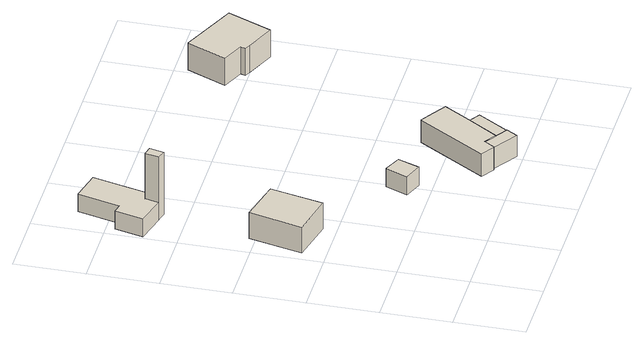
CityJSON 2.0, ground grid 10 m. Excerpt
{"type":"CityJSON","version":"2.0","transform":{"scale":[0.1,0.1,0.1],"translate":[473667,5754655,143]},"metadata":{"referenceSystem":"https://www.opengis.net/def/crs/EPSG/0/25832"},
"CityObjects":{
"building1":{"type":"Building","attributes":{"Gemeindeschluessel":"05711000","BezugspunktDach":"2000","function":"31001_1310","measuredHeight":5.05},"address":[{"country":"Germany","locality":"Bielefeld","thoroughfareNumber":"50","thoroughfareName":"Markengrund"}],"geometry":[{"type":"Solid","lod":"1","boundaries":[[[[0,1,2,3]],[[4,5,6,7]],[[4,7,3,2]],[[5,4,2,1]],[[6,5,1,0]],[[7,6,0,3]]]]}]},
"building2":{"type":"Building","attributes":{"Gemeindeschluessel":"05711000","BezugspunktDach":"2000","function":"51009_1610","measuredHeight":9.97},"address":[{"country":"Germany"}],"geometry":[{"type":"Solid","lod":"1","boundaries":[[[[8,9,10,11]],[[12,13,14,15]],[[12,15,11,10]],[[13,12,10,9]],[[14,13,9,8]],[[15,14,8,11]]]]}]},
"building3":{"type":"Building","attributes":{"Gemeindeschluessel":"05711000","BezugspunktDach":"2000","function":"31001_1310","measuredHeight":2.78},"address":[{"country":"Germany","locality":"Bielefeld","thoroughfareNumber":"52","thoroughfareName":"Markengrund"}],"geometry":[{"type":"Solid","lod":"1","boundaries":[[[[16,17,18,19,20,21,22,23]],[[24,25,26,27,28,29,30,31]],[[24,31,23,22]],[[25,24,22,21]],[[26,25,21,20]],[[27,26,20,19]],[[28,27,19,18]],[[29,28,18,17]],[[30,29,17,16]],[[31,30,16,23]]]]}]},
"building4":{"type":"Building","attributes":{"Gemeindeschluessel":"05711000","BezugspunktDach":"2000","function":"31001_9998","measuredHeight":2.85},"address":[{"country":"Germany"}],"geometry":[{"type":"Solid","lod":"1","boundaries":[[[[32,33,34,35]],[[36,37,38,39]],[[36,39,35,34]],[[37,36,34,33]],[[38,37,33,32]],[[39,38,32,35]]]]}]},
"building5":{"type":"Building","attributes":{"Gemeindeschluessel":"05711000","BezugspunktDach":"2000","function":"51009_1610","measuredHeight":3.3},"address":[{"country":"Germany"}],"geometry":[{"type":"Solid","lod":"1","boundaries":[[[[40,41,42,43]],[[44,45,46,47]],[[44,47,43,42]],[[45,44,42,41]],[[46,45,41,40]],[[47,46,40,43]]]]}]},
"building6":{"type":"Building","attributes":{"Gemeindeschluessel":"05711000","function":"31001_1310"},"address":[{"country":"Germany"}],"children":["building6-1","building6-2"]},
"building6-1":{"type":"BuildingPart","attributes":{"BezugspunktDach":"2000","measuredHeight":3.85},"parents":["building6"],"geometry":[{"type":"Solid","lod":"1","boundaries":[[[[48,49,50,51,52,53,54,55,56]],[[57,58,59,60,61,62,63,64,65]],[[57,65,56,55]],[[58,57,55,54]],[[59,58,54,53]],[[60,59,53,52]],[[61,60,52,51]],[[62,61,51,50]],[[63,62,50,49]],[[64,63,49,48]],[[65,64,48,56]]]]}]},
"building6-2":{"type":"BuildingPart","attributes":{"BezugspunktDach":"2000","measuredHeight":3.44},"parents":["building6"],"geometry":[{"type":"Solid","lod":"1","boundaries":[[[[66,67,68,69]],[[70,57,65,71]],[[70,71,69,68]],[[57,70,68,67]],[[65,57,67,66]],[[71,65,66,69]]]]}]},
"building7":{"type":"Building","attributes":{"Gemeindeschluessel":"05711000","BezugspunktDach":"2000","function":"31001_1310","measuredHeight":5.8},"address":[{"country":"Germany"}],"geometry":[{"type":"Solid","lod":"1","boundaries":[[[[72,73,74,75,76,77,78,79]],[[80,81,82,83,84,85,86,87]],[[80,87,79,78]],[[81,80,78,77]],[[82,81,77,76]],[[83,82,76,75]],[[84,83,75,74]],[[85,84,74,73]],[[86,85,73,72]],[[87,86,72,79]]]]}]}
},
"vertices":[
[34,310,49],[16,234,49],[79,220,49],[96,296,49],[79,220,8],[16,234,8],[34,310,8],[96,296,8],
[51,456,110],[46,436,110],[59,432,110],[64,453,110],[59,432,11],[46,436,11],[51,456,11],[64,453,11],
[41,545,38],[26,485,38],[12,488,38],[2,447,38],[46,436,38],[51,456,38],[64,453,38],[84,535,38],[64,453,10],[51,456,10],[46,436,10],[2,447,10],[12,488,10],[26,485,10],[41,545,10],[84,535,10],
[195,162,38],[182,130,38],[208,120,38],[220,151,38],[208,120,9],[182,130,9],[195,162,9],[220,151,9],
[278,47,44],[268,32,44],[303,9,44],[313,25,44],[303,9,11],[268,32,11],[278,47,11],[313,25,11],
[347,117,45],[328,129,45],[309,141,45],[248,44,45],[267,32,45],[268,32,45],[278,47,45],[295,36,45],[324,80,45],[295,36,9],[278,47,9],[268,32,9],[267,32,9],[248,44,9],[309,141,9],[328,129,9],[347,117,9],[324,80,9],
[324,80,43],[295,36,43],[313,25,43],[341,69,43],[313,25,9],[341,69,9],
[434,461,61],[393,479,61],[368,423,61],[400,409,61],[397,402,61],[406,398,61],[448,380,61],[475,443,61],[448,380,18],[406,398,18],[397,402,18],[400,409,18],[368,423,18],[393,479,18],[434,461,18],[475,443,18]
]}
